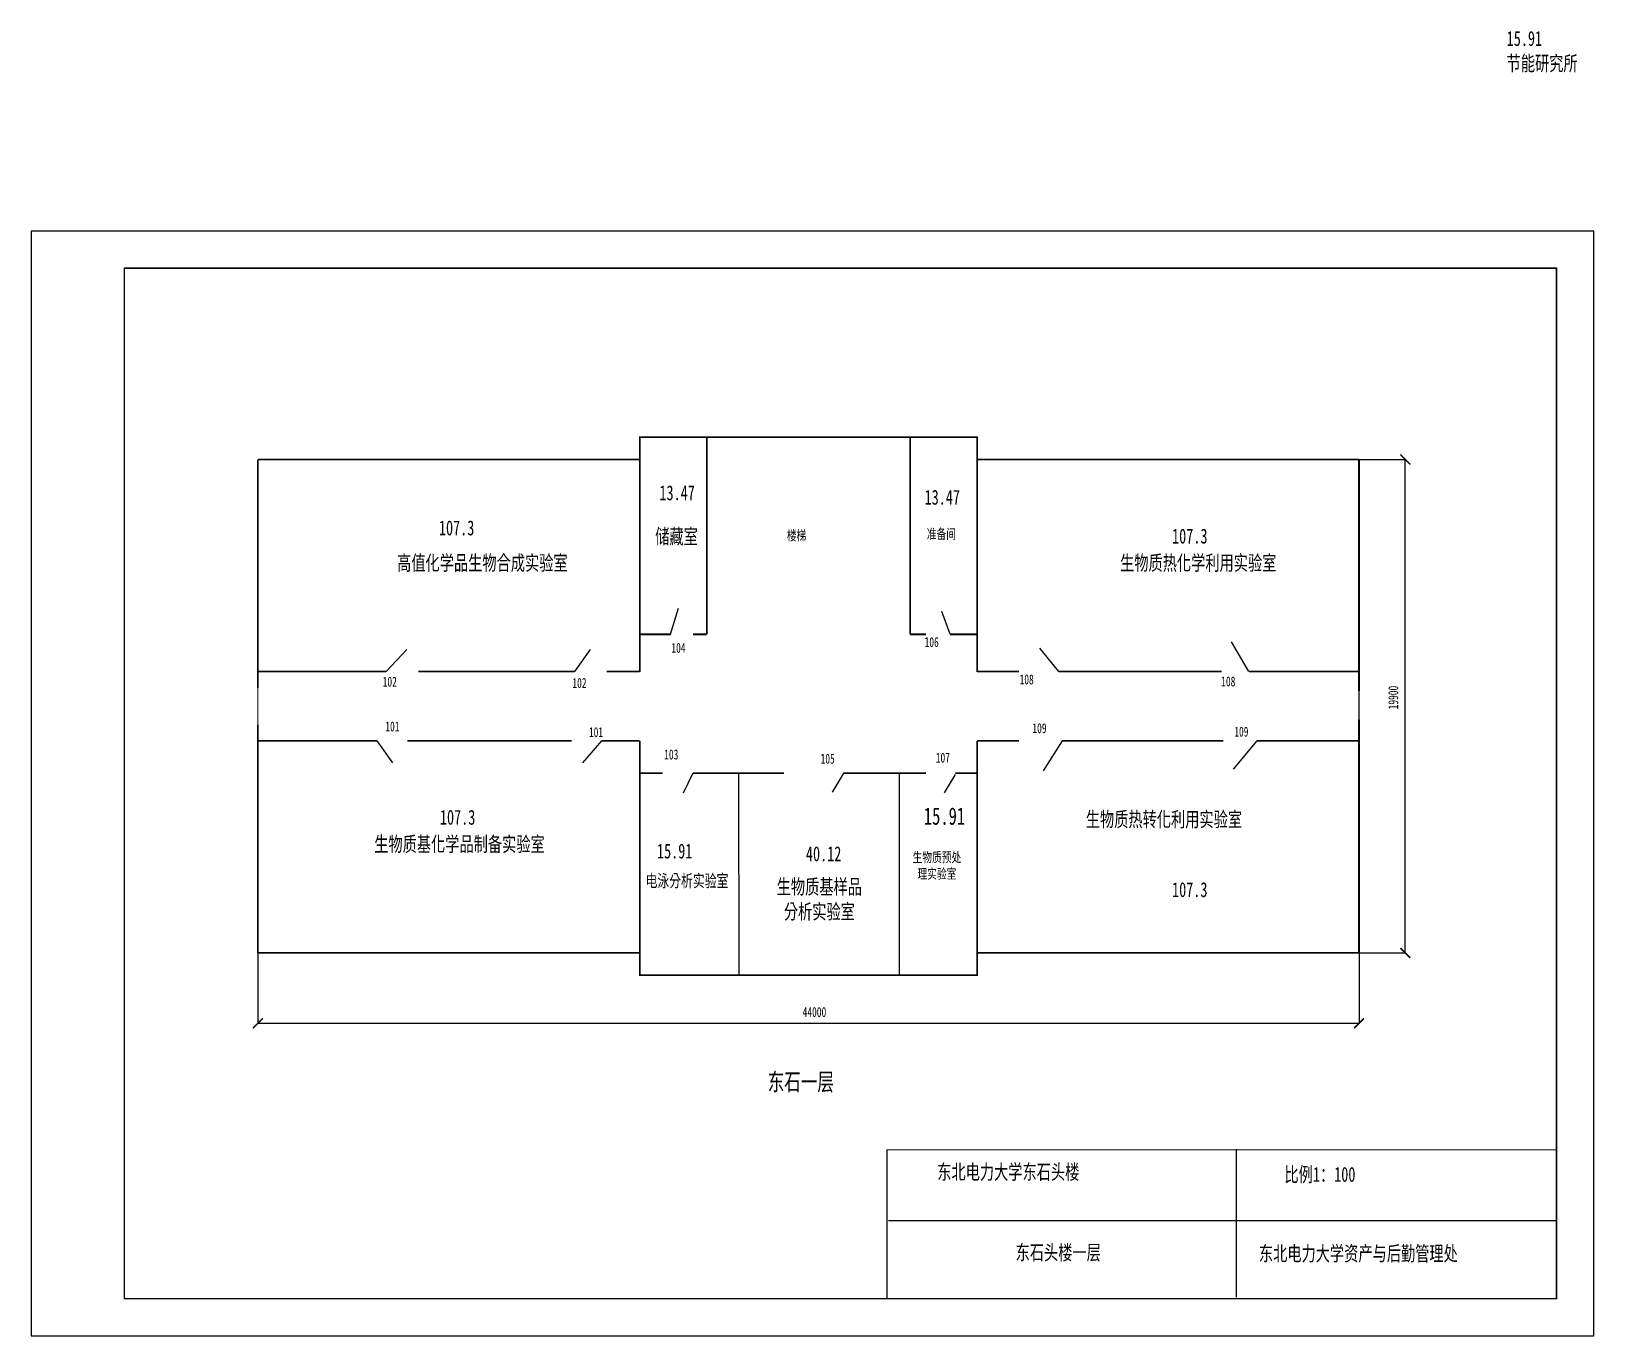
# Model space of a CAD drawing. Extents: x 8341 to 71341, y 13141 to 65753.
import ezdxf

# ---------------------------------------------------------------- set-up
doc = ezdxf.new("R2010")
doc.units = 0
doc.layers.get('0').update_dxf_attribs({"linetype": 'CONTINUOUS'})
doc.layers.get('DEFPOINTS').update_dxf_attribs({"linetype": 'CONTINUOUS'})
doc.styles.get("Standard").update_dxf_attribs({"font": '', "width": 0.7, "height": 400})
doc.styles.get('Standard').set_extended_font_data('FangSong_GB2312')

# ---------------------------------------------------------------- blocks, each defined once
blk = doc.blocks.new('_ARCHTICK')
at = {"color": 0, "linetype": 'ByBlock', "const_width": 0.15}
blk.add_lwpolyline([(-0.5, -0.5), (0.5, 0.5)], dxfattribs=at)

msp = doc.modelspace()

# ---------------------------------------------------------------- linework, layer by layer
for p, q in [((71341, 57691), (8341, 57691)), ((8341, 57691), (8341, 13141)), ((71341, 13141), (71341, 57691)), ((69841, 56191), (12091, 56191)), ((12091, 56191), (12091, 14641)), ((69841, 14641), (69841, 56191)), ((34118, 41430), (34434, 42485)), ((45387, 41430), (45059, 42356)), ((57436, 39930), (56740, 41134)), ((22656, 39930), (23486, 40813)), ((30254, 39930), (30892, 40813)), ((49773, 39930), (49013, 40877)), ((22276, 37130), (22907, 36247)), ((31337, 37130), (30570, 36247)), ((49901, 37130), (49141, 35925)), ((57758, 37130), (56804, 35990)), ((35020, 35830), (34627, 35025)), ((36855, 35830), (36877, 27680)), ((41080, 35800), (40640, 35060)), ((43330, 35830), (43330, 27680)), ((45590, 35780), (45150, 35040)), ((56920, 20670), (56920, 14700)), ((42900, 17790), (69800, 17790)), ((12091, 14641), (69841, 14641)), ((8341, 13141), (71341, 13141))]:
    msp.add_line(p, q)
at = {"color": 0, "linetype": 'ByBlock'}
for p, q in [((61877, 48480), (63763, 48480)), ((63743, 28579), (63743, 48480)), ((17477, 28579), (17477, 25722)), ((61877, 28579), (63763, 28579)), ((61877, 28579), (61877, 25722)), ((17477, 25742), (61877, 25742))]:
    msp.add_line(p, q, dxfattribs=at)
for points, const_width in [([(12091, 56191), (69841, 56191), (69841, 14641), (12091, 14641), (12091, 56191)], 50), ([(32877, 48480), (32877, 49380), (37731, 49380)], 70), ([(35577, 49380), (35577, 41430)], 70), ([(37731, 49380), (41015, 49380)], 70), ([(41015, 49380), (46477, 49380), (46477, 48480), (61877, 48480)], 70), ([(43777, 49380), (43777, 41430)], 70), ([(17477, 48480), (32877, 48480)], 70), ([(17477, 48480), (17477, 39269)], 70), ([(32877, 48480), (32877, 39912)], 70), ([(46477, 48480), (46477, 39912)], 70), ([(61877, 48480), (61877, 39141)], 70), ([(32877, 41430), (34118, 41430)], 70), ([(35020, 41430), (35577, 41430)], 70), ([(43777, 41430), (44421, 41430)], 70), ([(45387, 41430), (46477, 41430)], 70), ([(17477, 39930), (22656, 39930)], 70), ([(23943, 39930), (30254, 39930)], 70), ([(31542, 39930), (32877, 39930)], 70), ([(46477, 39930), (48163, 39930)], 70), ([(49773, 39930), (56341, 39930)], 70), ([(57436, 39930), (61877, 39930)], 70), ([(17477, 39269), (17477, 37790)], 50), ([(61877, 39141), (61877, 37983)], 50), ([(17477, 37790), (17477, 28580)], 70), ([(61877, 37983), (61877, 28580)], 70), ([(22276, 37130), (17477, 37130)], 70), ([(28191, 37130), (23499, 37130)], 70), ([(30132, 37130), (26401, 37130)], 70), ([(32877, 37130), (31337, 37130)], 70), ([(32877, 37130), (31613, 37130)], 70), ([(32877, 28580), (32877, 37130)], 70), ([(46477, 28580), (46477, 37130)], 70), ([(48163, 37130), (46477, 37130)], 70), ([(56405, 37130), (49901, 37130)], 70), ([(61877, 37130), (57758, 37130)], 70), ([(33796, 35830), (32877, 35830)], 70), ([(38690, 35830), (35020, 35830)], 70), ([(44420, 35830), (41073, 35830)], 70), ([(46477, 35830), (45600, 35830)], 70), ([(32877, 28580), (17477, 28580)], 70), ([(61877, 28580), (46477, 28580), (46477, 27680), (32877, 27680), (32877, 28580), (31337, 28580)], 70), ([(69841, 14641), (69841, 20641), (42841, 20641), (42841, 14641)], 50)]:
    msp.add_lwpolyline(points, dxfattribs=dict(const_width=const_width))
at = {"layer": 'DEFPOINTS', "color": 0, "linetype": 'ByBlock'}
for p in [(61877, 48480), (63743, 48480), (17477, 28580), (61877, 28580), (61877, 28579), (61877, 25742)]:
    msp.add_point(p, dxfattribs=at)

# ---------------------------------------------------------------- block references
at = {"color": 0, "linetype": 'ByBlock', "xscale": 400, "yscale": 400, "zscale": 400}
for p, rotation in [((63743, 48480), 90), ((63743, 28579), 270), ((17477, 25742), 180)]:
    msp.add_blockref('_ARCHTICK', p, dxfattribs=dict(at, rotation=rotation))
msp.add_blockref('_ARCHTICK', (61877, 25742), dxfattribs=at)

# ---------------------------------------------------------------- texts
for s, insert, char_height, width, attachment_point in [('15.91\\P节能研究所', (67830, 65760), 600, 2950.12, 1), ('13.47', (33668, 47437), 600, 1410, 1), ('13.47', (44360, 47260), 600, 1410, 1), ('107.3', (24778, 46023), 600, 5610, 1), ('{\\fPMingLiU|b0|i0|c134|p18;储\\fGulim|b0|i0|c134|p34;藏室}', (33500, 45680), 600, 2076.68, 1), ('楼梯', (38807, 45618), 400, 4318.27, 1), ('{\\fSimSun|b0|i0|c134|p2;准备间}', (44450, 45680), 400, 2076.68, 1), ('107.3', (54338, 45693), 600, 5610, 1), ('{\\fGulim|b0|i0|c134|p34;高\\fPMingLiU|b0|i0|c134|p18;值\\fGulim|b0|i0|c134|p34;化\\fPMingLiU|b0|i0|c134|p18;学\\fGulim|b0|i0|c134|p34;品生物合成\\fPMingLiU|b0|i0|c134|p18;实验\\fGulim|b0|i0|c134|p34;室}', (23094, 44612), 600, 7440.74, 1), ('{\\fGulim|b0|i0|c129|p34;生\\fGulim|b0|i0|c134|p34;物\\fPMingLiU|b0|i0|c136|p18;质\\fPMingLiU|b0|i0|c134|p18;热化学利用实验室}', (52244, 44612), 600, 10800, 1), ('104', (34151, 41084), 400, 1530, 1), ('106', (44360, 41320), 400, 1150, 1), ('102', (22510, 39720), 400, 1050, 1), ('108', (48190, 39810), 400, 2020, 1), ('108', (56320, 39730), 400, 1210, 1), ('102', (30160, 39670), 400, 1530, 1), ('101', (22617, 37914), 400, 1670, 1), ('109', (48707, 37844), 400, 1250, 1), ('101', (30827, 37684), 400, 1770, 1), ('109', (56847, 37704), 400, 1250, 1), ('103', (33861, 36784), 400, 870, 1), ('105', (40167, 36614), 400, 870, 1), ('107', (44811, 36654), 400, 1250, 1), ('107.3', (24818, 34353), 600, 5610, 1), ('15.91', (44330, 34450), 700, 1500, 1), ('{\\fGulim|b0|i0|c129|p34;生\\fGulim|b0|i0|c134|p34;物\\fPMingLiU|b0|i0|c136|p18;质\\fPMingLiU|b0|i0|c134|p18;热转化利用实验室}', (50860, 34270), 600, 6800, 1), ('{\\fGulim|b0|i0|c129|p34;生\\fGulim|b0|i0|c134|p34;物\\fPMingLiU|b0|i0|c136|p18;质\\fPMingLiU|b0|i0|c134|p18;基化学品制备实验室}', (22170, 33270), 600, 7351.71, 1), ('15.91', (33570, 32990), 600, 2950.12, 1), ('\u3000\u300040.12', (38430, 32880), 600, 4340, 1), ('{\\fGulim|b0|i0|c134|p34;生物\\fPMingLiU|b0|i0|c134|p18;质预处\\fGulim|b0|i0|c134|p34;理\\fPMingLiU|b0|i0|c134|p18;实验\\fGulim|b0|i0|c134|p34;室}', (44858, 32640), 400, 2076.68, 2), ('{\\fPMingLiU|b0|i0|c134|p18;电\\fGulim|b0|i0|c134|p34;泳分析\\fPMingLiU|b0|i0|c134|p18;实验\\fGulim|b0|i0|c134|p34;室}', (34780, 31740), 500, 3952.63, 2), ('{\\fGulim|b0|i0|c129|p34;生\\fGulim|b0|i0|c134|p34;物\\fPMingLiU|b0|i0|c136|p18;质\\fPMingLiU|b0|i0|c134|p18;基样品分析实验室}', (40116, 31550), 600, 3792.66, 2), ('107.3', (54338, 31433), 600, 5610, 1), ('44000', (39443, 26398), 400, 2315.5, 1), ('东石一层', (38033, 23731), 700, 18046.51, 1), ('东北电力大学东石头楼', (44870, 20050), 600, 20290, 1), ('比例1：100', (58870, 19950), 600, 8250, 1), ('东石头楼一层', (48030, 16800), 600, 10090, 1), ('东北电力大学资产与后勤管理处', (57840, 16760), 600, 11750, 1)]:
    msp.add_mtext(s, dxfattribs=dict(insert=insert, char_height=char_height, width=width, attachment_point=attachment_point))
at = {"insert": (63056, 38403), "char_height": 400, "width": 2527.29, "attachment_point": 1, "rotation": 90}
msp.add_mtext('19900', dxfattribs=at)

doc.saveas('drawing.dxf')
